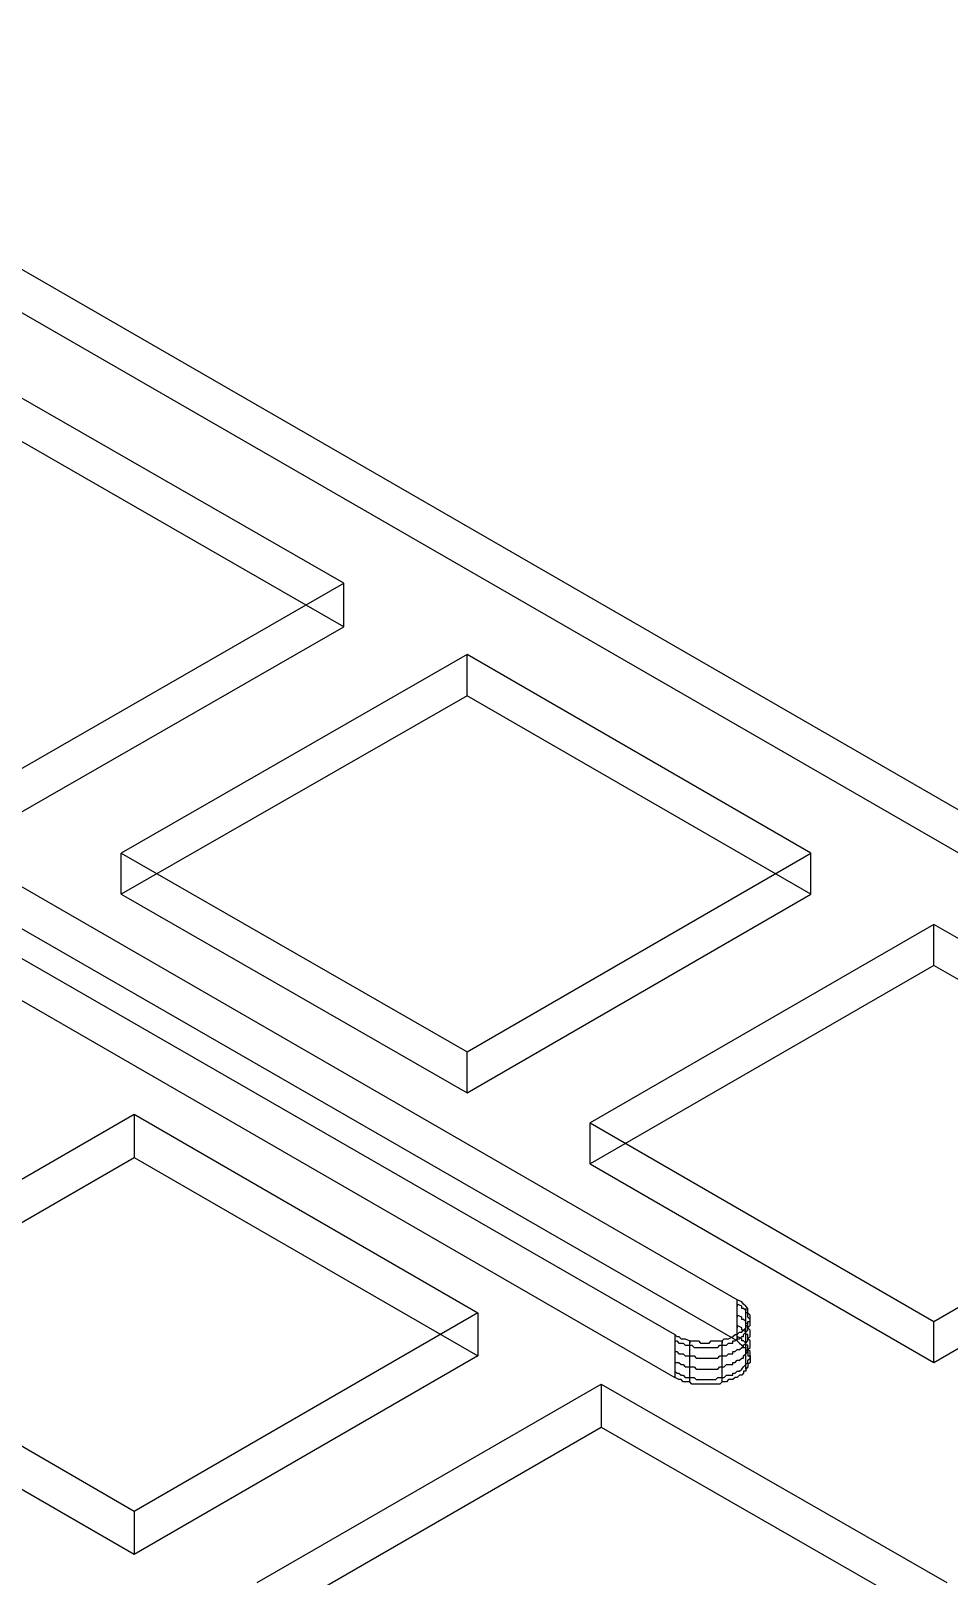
# Model space of a CAD drawing. Header units: millimetres. Extents: x 0 to 2112, y 8 to 1252.
# Drawn here: x 1335 to 1447.2, y 516 to 704.6 of the extents above; entities that cross this region are included whole.
import ezdxf

# ---------------------------------------------------------------- set-up
doc = ezdxf.new("R2010")
doc.units = ezdxf.units.MM
doc.layers.get('0').update_dxf_attribs({"linetype": 'CONTINUOUS'})

msp = doc.modelspace()

# ---------------------------------------------------------------- linework, layer by layer
at = {"color": 9}
for p, q in [((1272.4, 710.897), (1491.77, 584.433)), ((1272.4, 710.897), (1491.77, 584.433)), ((1272.4, 705.608), (1491.77, 579.173)), ((1272.4, 705.608), (1491.77, 579.173)), ((1421.27, 549.663), (1218.54, 666.623)), ((1421.27, 549.663), (1218.54, 666.623)), ((1210.88, 662.157), (1413.64, 545.447)), ((1210.88, 662.157), (1413.64, 545.447)), ((1421.27, 544.675), (1218.54, 661.36)), ((1421.27, 544.675), (1218.54, 661.36)), ((1373.24, 637.141), (1331.01, 661.36)), ((1373.24, 637.141), (1331.01, 661.36)), ((1210.88, 657.144), (1413.64, 540.184)), ((1210.88, 657.144), (1413.64, 540.184)), ((1373.24, 631.85), (1331.01, 656.096)), ((1373.24, 631.85), (1331.01, 656.096)), ((1331.01, 612.895), (1373.24, 637.141)), ((1331.01, 612.895), (1373.24, 637.141)), ((1373.24, 631.85), (1373.24, 637.141)), ((1373.24, 631.85), (1373.24, 637.141)), ((1331.01, 607.632), (1373.24, 631.85)), ((1331.01, 607.632), (1373.24, 631.85)), ((1388.29, 628.435), (1346.05, 604.188)), ((1388.29, 628.435), (1346.05, 604.188)), ((1430.25, 604.188), (1388.29, 628.435)), ((1388.29, 623.422), (1388.29, 628.435)), ((1430.25, 604.188), (1388.29, 628.435)), ((1388.29, 623.422), (1388.29, 628.435)), ((1388.29, 623.422), (1346.05, 599.2)), ((1388.29, 623.422), (1346.05, 599.2)), ((1430.25, 599.2), (1388.29, 623.422)), ((1430.25, 599.2), (1388.29, 623.422)), ((1346.05, 604.188), (1388.29, 579.97)), ((1346.05, 599.2), (1346.05, 604.188)), ((1346.05, 604.188), (1388.29, 579.97)), ((1346.05, 599.2), (1346.05, 604.188)), ((1388.29, 579.97), (1430.25, 604.188)), ((1388.29, 579.97), (1430.25, 604.188)), ((1430.25, 599.2), (1430.25, 604.188)), ((1430.25, 599.2), (1430.25, 604.188)), ((1346.05, 599.2), (1388.29, 574.957)), ((1346.05, 599.2), (1388.29, 574.957)), ((1388.29, 574.957), (1430.25, 599.2)), ((1388.29, 574.957), (1430.25, 599.2)), ((1445.29, 595.51), (1403.33, 571.264)), ((1445.29, 595.51), (1403.33, 571.264)), ((1487.28, 571.264), (1445.29, 595.51)), ((1445.29, 590.494), (1445.29, 595.51)), ((1487.28, 571.264), (1445.29, 595.51)), ((1445.29, 590.494), (1445.29, 595.51)), ((1445.29, 590.494), (1403.33, 566.279)), ((1445.29, 590.494), (1403.33, 566.279)), ((1487.28, 566.279), (1445.29, 590.494)), ((1487.28, 566.279), (1445.29, 590.494)), ((1388.29, 574.957), (1388.29, 579.97)), ((1388.29, 574.957), (1388.29, 579.97)), ((1305.66, 548.093), (1347.62, 572.34)), ((1305.66, 548.093), (1347.62, 572.34)), ((1347.62, 572.34), (1389.61, 548.093)), ((1347.62, 572.34), (1347.62, 567.048)), ((1347.62, 572.34), (1347.62, 567.048)), ((1347.62, 572.34), (1389.61, 548.093)), ((1403.33, 571.264), (1445.29, 547.045)), ((1403.33, 566.279), (1403.33, 571.264)), ((1403.33, 571.264), (1445.29, 547.045)), ((1403.33, 566.279), (1403.33, 571.264)), ((1445.29, 547.045), (1487.28, 571.264)), ((1445.29, 547.045), (1487.28, 571.264)), ((1305.66, 542.83), (1347.62, 567.048)), ((1305.66, 542.83), (1347.62, 567.048)), ((1347.62, 567.048), (1389.61, 542.83)), ((1347.62, 567.048), (1389.61, 542.83)), ((1403.33, 566.279), (1445.29, 542.032)), ((1403.33, 566.279), (1445.29, 542.032)), ((1445.29, 542.032), (1487.28, 566.279)), ((1445.29, 542.032), (1487.28, 566.279)), ((1421.82, 549.416), (1421.27, 549.663)), ((1421.27, 544.675), (1421.27, 549.663)), ((1421.82, 549.416), (1421.27, 549.663)), ((1421.27, 544.675), (1421.27, 549.663)), ((1421.82, 548.89), (1421.27, 549.141)), ((1421.27, 549.141), (1421.27, 548.89)), ((1422.06, 549.141), (1421.82, 549.416)), ((1421.82, 549.416), (1421.82, 549.416)), ((1422.06, 549.141), (1421.82, 549.416)), ((1421.82, 549.416), (1421.82, 549.416)), ((1422.34, 548.89), (1422.06, 549.141)), ((1422.34, 548.89), (1422.06, 549.141)), ((1347.62, 523.847), (1305.66, 548.093)), ((1347.62, 523.847), (1305.66, 548.093)), ((1389.61, 548.093), (1347.62, 523.847)), ((1389.61, 548.093), (1347.62, 523.847)), ((1389.61, 548.093), (1389.61, 542.83)), ((1389.61, 548.093), (1389.61, 542.83)), ((1421.82, 547.568), (1421.27, 547.818)), ((1421.27, 547.818), (1421.27, 547.568)), ((1421.82, 548.615), (1421.82, 548.89)), ((1422.06, 548.615), (1421.82, 548.615)), ((1421.82, 547.292), (1421.82, 547.568)), ((1422.06, 547.292), (1421.82, 547.292)), ((1422.34, 548.368), (1422.06, 548.615)), ((1422.34, 547.045), (1422.06, 547.292)), ((1422.59, 548.615), (1422.34, 548.89)), ((1422.34, 548.89), (1422.34, 548.89)), ((1422.59, 548.615), (1422.34, 548.89)), ((1422.34, 548.89), (1422.34, 548.89)), ((1422.34, 543.602), (1422.34, 548.615)), ((1422.34, 548.615), (1422.34, 548.368)), ((1422.34, 548.093), (1422.34, 548.368)), ((1422.59, 548.093), (1422.34, 548.093)), ((1422.34, 546.77), (1422.34, 547.045)), ((1422.59, 548.368), (1422.59, 548.615)), ((1422.59, 548.368), (1422.59, 548.615)), ((1422.59, 548.093), (1422.59, 548.368)), ((1422.59, 548.368), (1422.59, 548.368)), ((1422.59, 548.093), (1422.59, 548.368)), ((1422.59, 548.368), (1422.59, 548.368)), ((1422.87, 547.818), (1422.59, 548.093)), ((1422.59, 547.818), (1422.59, 548.093)), ((1422.87, 547.818), (1422.59, 548.093)), ((1422.59, 547.568), (1422.59, 547.818)), ((1422.87, 547.292), (1422.59, 547.568)), ((1422.59, 547.568), (1422.59, 547.568)), ((1422.59, 546.77), (1422.59, 547.045)), ((1422.59, 547.045), (1422.87, 547.045)), ((1422.59, 546.77), (1422.59, 547.045)), ((1422.59, 547.045), (1422.87, 547.045)), ((1422.87, 547.568), (1422.87, 547.818)), ((1422.87, 547.818), (1422.87, 547.818)), ((1422.87, 547.568), (1422.87, 547.818)), ((1422.87, 547.818), (1422.87, 547.818)), ((1422.87, 547.292), (1422.87, 547.568)), ((1422.87, 547.292), (1422.87, 547.568)), ((1422.87, 547.045), (1422.87, 547.292)), ((1422.87, 547.045), (1422.87, 547.292)), ((1422.87, 547.045), (1422.87, 547.292)), ((1422.87, 546.77), (1422.87, 547.045)), ((1445.29, 542.032), (1445.29, 547.045)), ((1445.29, 542.032), (1445.29, 547.045)), ((1413.64, 545.447), (1413.88, 545.2)), ((1413.64, 545.447), (1413.88, 545.2)), ((1413.64, 545.447), (1413.64, 540.184)), ((1413.64, 545.447), (1413.64, 540.184)), ((1413.88, 545.2), (1414.16, 545.2)), ((1413.88, 545.2), (1414.16, 545.2)), ((1414.16, 545.2), (1414.41, 544.925)), ((1414.16, 545.2), (1414.41, 544.925)), ((1420.22, 544.925), (1420.74, 545.2)), ((1420.22, 544.925), (1420.74, 545.2)), ((1420.74, 545.2), (1421.02, 545.447)), ((1420.74, 545.2), (1421.02, 545.447)), ((1420.74, 545.2), (1420.74, 545.2)), ((1420.74, 545.2), (1420.74, 545.2)), ((1421.02, 545.447), (1421.27, 545.447)), ((1421.02, 545.447), (1421.27, 545.447)), ((1421.82, 546.248), (1421.27, 546.523)), ((1421.27, 546.523), (1421.27, 546.248)), ((1421.27, 545.447), (1421.54, 545.723)), ((1421.27, 545.447), (1421.54, 545.723)), ((1421.82, 544.925), (1421.27, 545.2)), ((1421.27, 545.2), (1421.27, 544.925)), ((1421.54, 545.723), (1421.82, 545.723)), ((1421.54, 545.723), (1421.82, 545.723)), ((1421.54, 544.925), (1421.82, 545.2)), ((1421.82, 545.973), (1421.82, 546.248)), ((1421.82, 545.723), (1422.06, 545.973)), ((1422.06, 545.973), (1421.82, 545.973)), ((1421.82, 545.723), (1422.06, 545.973)), ((1421.82, 545.2), (1422.06, 545.2)), ((1422.06, 545.973), (1422.34, 546.248)), ((1422.06, 545.973), (1422.34, 546.248)), ((1422.06, 545.973), (1422.06, 545.973)), ((1422.34, 545.723), (1422.06, 545.973)), ((1422.06, 545.973), (1422.06, 545.973)), ((1422.06, 545.447), (1422.34, 545.723)), ((1422.06, 545.2), (1422.06, 545.447)), ((1422.59, 546.77), (1422.34, 546.77)), ((1422.34, 546.248), (1422.34, 546.523)), ((1422.34, 546.523), (1422.59, 546.523)), ((1422.34, 541.232), (1422.34, 546.523)), ((1422.34, 546.523), (1422.34, 546.248)), ((1422.34, 546.248), (1422.34, 546.523)), ((1422.34, 546.523), (1422.59, 546.523)), ((1422.34, 545.723), (1422.59, 545.973)), ((1422.34, 545.447), (1422.34, 545.723)), ((1422.34, 545.723), (1422.34, 545.723)), ((1422.59, 545.447), (1422.34, 545.447)), ((1422.59, 546.523), (1422.59, 546.77)), ((1422.59, 546.523), (1422.59, 546.77)), ((1422.59, 546.523), (1422.59, 546.77)), ((1422.59, 546.248), (1422.59, 546.523)), ((1422.59, 546.248), (1422.87, 546.523)), ((1422.87, 545.973), (1422.59, 546.248)), ((1422.59, 546.248), (1422.59, 546.248)), ((1422.59, 545.973), (1422.59, 546.248)), ((1422.59, 546.248), (1422.59, 546.248)), ((1422.59, 545.2), (1422.59, 545.447)), ((1422.59, 544.925), (1422.59, 545.2)), ((1422.59, 544.925), (1422.87, 545.2)), ((1422.87, 546.523), (1422.87, 546.77)), ((1422.87, 546.77), (1422.87, 546.77)), ((1422.87, 545.723), (1422.87, 545.973)), ((1422.87, 545.447), (1422.87, 545.723)), ((1422.87, 545.2), (1422.87, 545.447)), ((1422.87, 545.447), (1422.87, 545.447)), ((1413.64, 544.675), (1413.88, 544.675)), ((1413.64, 543.352), (1413.88, 543.352)), ((1413.88, 544.675), (1414.16, 544.4)), ((1413.88, 543.352), (1414.16, 543.077)), ((1414.16, 544.4), (1414.41, 544.4)), ((1414.41, 544.925), (1414.68, 544.925)), ((1414.41, 544.925), (1414.68, 544.925)), ((1414.41, 544.4), (1414.68, 544.4)), ((1414.68, 544.925), (1414.93, 544.925)), ((1414.68, 544.925), (1414.93, 544.925)), ((1414.68, 544.4), (1414.93, 544.153)), ((1414.93, 544.925), (1415.48, 544.675)), ((1414.93, 544.925), (1415.48, 544.675)), ((1414.93, 544.153), (1415.48, 544.153)), ((1415.48, 544.675), (1415.73, 544.675)), ((1415.48, 539.662), (1415.48, 544.675)), ((1415.48, 544.675), (1415.48, 544.4)), ((1415.48, 544.675), (1415.73, 544.675)), ((1415.48, 544.153), (1415.73, 544.153)), ((1415.73, 544.675), (1416, 544.675)), ((1415.73, 544.675), (1416, 544.675)), ((1415.73, 544.153), (1416, 543.877)), ((1416, 544.675), (1416.25, 544.675)), ((1416, 544.675), (1416.25, 544.675)), ((1416, 543.877), (1416.25, 543.877)), ((1416.25, 544.675), (1416.53, 544.675)), ((1416.25, 544.675), (1416.53, 544.675)), ((1416.25, 543.877), (1416.53, 543.877)), ((1416.53, 544.675), (1416.8, 544.4)), ((1416.53, 544.675), (1416.8, 544.4)), ((1416.53, 543.877), (1416.8, 543.877)), ((1416.8, 544.4), (1417.33, 544.4)), ((1416.8, 544.4), (1417.33, 544.4)), ((1416.8, 543.877), (1417.33, 543.877)), ((1417.33, 544.4), (1417.57, 544.4)), ((1417.33, 544.4), (1417.57, 544.4)), ((1417.33, 543.877), (1417.57, 543.877)), ((1417.57, 544.4), (1417.85, 544.4)), ((1417.57, 544.4), (1417.85, 544.4)), ((1417.57, 543.877), (1417.85, 543.877)), ((1417.85, 544.4), (1418.1, 544.675)), ((1417.85, 544.4), (1418.1, 544.675)), ((1417.85, 543.877), (1418.1, 543.877)), ((1418.1, 544.675), (1418.65, 544.675)), ((1418.1, 544.675), (1418.65, 544.675)), ((1418.1, 543.877), (1418.65, 543.877)), ((1418.65, 544.675), (1418.9, 544.675)), ((1418.65, 544.675), (1418.9, 544.675)), ((1418.65, 543.877), (1418.9, 543.877)), ((1418.9, 544.675), (1419.17, 544.675)), ((1418.9, 544.675), (1419.17, 544.675)), ((1418.9, 543.877), (1419.17, 544.153)), ((1419.17, 544.675), (1419.42, 544.675)), ((1419.17, 544.675), (1419.42, 544.675)), ((1419.17, 544.153), (1419.42, 544.153)), ((1419.42, 544.675), (1419.7, 544.925)), ((1419.42, 544.675), (1419.7, 544.925)), ((1419.42, 539.662), (1419.42, 544.675)), ((1419.42, 544.675), (1419.42, 544.4)), ((1419.42, 544.153), (1419.7, 544.153)), ((1419.7, 544.925), (1419.97, 544.925)), ((1419.7, 544.925), (1419.97, 544.925)), ((1419.7, 544.153), (1419.97, 544.153)), ((1419.97, 544.925), (1420.22, 544.925)), ((1419.97, 544.925), (1420.22, 544.925)), ((1419.97, 544.153), (1420.22, 544.4)), ((1420.22, 544.4), (1420.74, 544.4)), ((1420.74, 544.4), (1420.74, 544.675)), ((1420.74, 544.675), (1421.02, 544.675)), ((1420.74, 543.077), (1420.74, 543.352)), ((1420.74, 543.352), (1421.02, 543.352)), ((1421.02, 544.675), (1421.27, 544.925)), ((1421.02, 543.352), (1421.27, 543.602)), ((1421.27, 544.925), (1421.54, 544.925)), ((1421.27, 544.675), (1421.54, 544.4)), ((1421.27, 544.675), (1421.54, 544.4)), ((1421.27, 543.602), (1421.54, 543.602)), ((1421.54, 544.4), (1421.82, 544.153)), ((1421.54, 544.4), (1421.82, 544.153)), ((1421.54, 543.602), (1421.82, 543.877)), ((1421.82, 544.675), (1421.82, 544.925)), ((1422.06, 544.675), (1421.82, 544.675)), ((1421.82, 544.153), (1421.82, 544.153)), ((1421.82, 544.153), (1422.06, 543.877)), ((1421.82, 544.153), (1421.82, 544.153)), ((1421.82, 544.153), (1422.06, 543.877)), ((1421.82, 543.877), (1422.06, 543.877)), ((1422.34, 544.4), (1422.06, 544.675)), ((1422.06, 544.153), (1422.34, 544.4)), ((1422.06, 543.877), (1422.06, 544.153)), ((1422.06, 543.877), (1422.34, 543.877)), ((1422.06, 543.877), (1422.34, 543.877)), ((1422.34, 544.4), (1422.59, 544.675)), ((1422.34, 544.153), (1422.34, 544.4)), ((1422.34, 544.4), (1422.34, 544.4)), ((1422.59, 544.153), (1422.34, 544.153)), ((1422.34, 543.877), (1422.34, 543.602)), ((1422.34, 543.877), (1422.34, 543.602)), ((1422.34, 543.602), (1422.59, 543.352)), ((1422.34, 543.602), (1422.59, 543.352)), ((1422.34, 543.077), (1422.59, 543.352)), ((1422.87, 544.675), (1422.59, 544.925)), ((1422.59, 544.925), (1422.59, 544.925)), ((1422.59, 544.675), (1422.59, 544.925)), ((1422.59, 544.925), (1422.59, 544.925)), ((1422.59, 543.877), (1422.59, 544.153)), ((1422.59, 543.602), (1422.59, 543.877)), ((1422.59, 543.602), (1422.87, 543.877)), ((1422.87, 543.352), (1422.59, 543.602)), ((1422.59, 543.602), (1422.59, 543.602)), ((1422.59, 543.352), (1422.59, 543.602)), ((1422.59, 543.602), (1422.59, 543.602)), ((1422.59, 543.352), (1422.59, 543.352)), ((1422.59, 543.352), (1422.59, 543.077)), ((1422.59, 543.352), (1422.59, 543.352)), ((1422.59, 543.352), (1422.59, 543.077)), ((1422.87, 544.4), (1422.87, 544.675)), ((1422.87, 544.153), (1422.87, 544.4)), ((1422.87, 544.4), (1422.87, 544.4)), ((1422.87, 543.877), (1422.87, 544.153)), ((1422.87, 543.077), (1422.87, 543.352)), ((1347.62, 518.583), (1305.66, 542.83)), ((1347.62, 518.583), (1305.66, 542.83)), ((1389.61, 542.83), (1347.62, 518.583)), ((1389.61, 542.83), (1347.62, 518.583)), ((1413.64, 542.032), (1413.88, 542.032)), ((1413.88, 542.032), (1414.16, 542.032)), ((1414.16, 543.077), (1414.41, 543.077)), ((1414.16, 542.032), (1414.41, 541.786)), ((1414.41, 543.077), (1414.68, 543.077)), ((1414.41, 541.786), (1414.68, 541.786)), ((1414.68, 543.077), (1414.93, 542.83)), ((1414.68, 541.786), (1414.93, 541.507)), ((1414.93, 542.83), (1415.48, 542.83)), ((1414.93, 541.507), (1415.48, 541.507)), ((1415.48, 542.83), (1415.73, 542.83)), ((1415.48, 541.507), (1415.73, 541.507)), ((1415.73, 542.83), (1416, 542.83)), ((1415.73, 541.507), (1416, 541.507)), ((1416, 542.83), (1416.25, 542.555)), ((1416, 541.507), (1416.25, 541.232)), ((1416.25, 542.555), (1416.53, 542.555)), ((1416.53, 542.555), (1416.8, 542.555)), ((1416.8, 542.555), (1417.33, 542.555)), ((1417.33, 542.555), (1417.57, 542.555)), ((1417.57, 542.555), (1417.85, 542.555)), ((1417.85, 542.555), (1418.1, 542.555)), ((1418.1, 542.555), (1418.65, 542.555)), ((1418.65, 542.555), (1418.9, 542.555)), ((1418.9, 542.555), (1419.17, 542.83)), ((1418.9, 541.232), (1419.17, 541.507)), ((1419.17, 542.83), (1419.42, 542.83)), ((1419.17, 541.507), (1419.42, 541.507)), ((1419.42, 542.83), (1419.7, 542.83)), ((1419.42, 541.507), (1419.7, 541.507)), ((1419.7, 542.83), (1419.97, 542.83)), ((1419.7, 541.507), (1419.97, 541.786)), ((1419.97, 542.83), (1420.22, 543.077)), ((1419.97, 541.786), (1420.22, 541.786)), ((1420.22, 543.077), (1420.74, 543.077)), ((1420.22, 541.786), (1420.74, 541.786)), ((1420.74, 541.786), (1420.74, 542.032)), ((1420.74, 542.032), (1421.02, 542.032)), ((1421.02, 542.032), (1421.27, 542.308)), ((1421.27, 542.308), (1421.54, 542.308)), ((1421.54, 542.308), (1421.82, 542.555)), ((1421.82, 542.555), (1422.06, 542.555)), ((1421.82, 541.232), (1422.06, 541.507)), ((1422.06, 542.83), (1422.34, 543.077)), ((1422.06, 542.555), (1422.06, 542.83)), ((1422.06, 541.507), (1422.34, 541.786)), ((1422.06, 541.507), (1422.06, 541.507)), ((1422.34, 543.077), (1422.34, 543.077)), ((1422.34, 541.786), (1422.59, 542.032)), ((1422.34, 541.786), (1422.34, 541.786)), ((1422.59, 541.507), (1422.34, 541.232)), ((1422.59, 541.507), (1422.34, 541.232)), ((1422.59, 543.077), (1422.59, 542.83)), ((1422.59, 543.077), (1422.59, 542.83)), ((1422.59, 542.83), (1422.87, 542.83)), ((1422.59, 542.83), (1422.87, 542.83)), ((1422.59, 542.308), (1422.87, 542.555)), ((1422.59, 542.032), (1422.59, 542.308)), ((1422.59, 542.308), (1422.59, 542.308)), ((1422.87, 542.032), (1422.59, 541.786)), ((1422.87, 542.032), (1422.59, 541.786)), ((1422.59, 541.786), (1422.59, 541.507)), ((1422.59, 541.786), (1422.59, 541.507)), ((1422.59, 541.507), (1422.59, 541.507)), ((1422.59, 541.507), (1422.59, 541.507)), ((1422.87, 542.83), (1422.87, 543.077)), ((1422.87, 543.077), (1422.87, 543.077)), ((1422.87, 542.83), (1422.87, 542.555)), ((1422.87, 542.555), (1422.87, 542.83)), ((1422.87, 542.83), (1422.87, 542.555)), ((1422.87, 542.555), (1422.87, 542.308)), ((1422.87, 542.555), (1422.87, 542.308)), ((1422.87, 542.308), (1422.87, 542.032)), ((1422.87, 542.308), (1422.87, 542.032)), ((1422.87, 542.032), (1422.87, 542.032)), ((1422.87, 542.032), (1422.87, 542.032)), ((1413.64, 540.985), (1413.88, 540.71)), ((1414.16, 539.937), (1413.64, 540.184)), ((1414.16, 539.937), (1413.64, 540.184)), ((1413.88, 540.71), (1414.16, 540.71)), ((1414.16, 540.71), (1414.41, 540.463)), ((1414.41, 539.937), (1414.16, 539.937)), ((1414.41, 539.937), (1414.16, 539.937)), ((1414.41, 540.463), (1414.68, 540.463)), ((1414.68, 539.662), (1414.41, 539.937)), ((1414.68, 539.662), (1414.41, 539.937)), ((1414.68, 540.463), (1414.93, 540.184)), ((1414.93, 539.662), (1414.68, 539.662)), ((1414.93, 539.662), (1414.68, 539.662)), ((1414.93, 540.184), (1415.48, 540.184)), ((1415.48, 539.662), (1414.93, 539.662)), ((1415.48, 539.662), (1414.93, 539.662)), ((1415.48, 540.184), (1415.73, 540.184)), ((1415.73, 539.387), (1415.48, 539.662)), ((1415.73, 539.387), (1415.48, 539.662)), ((1415.73, 540.184), (1416, 540.184)), ((1416, 540.184), (1416.25, 539.937)), ((1416.25, 541.232), (1416.53, 541.232)), ((1416.25, 539.937), (1416.53, 539.937)), ((1416.53, 541.232), (1416.8, 541.232)), ((1416.53, 539.937), (1416.8, 539.937)), ((1416.8, 541.232), (1417.33, 541.232)), ((1416.8, 539.937), (1417.33, 539.937)), ((1417.33, 541.232), (1417.57, 541.232)), ((1417.33, 539.937), (1417.57, 539.937)), ((1417.57, 541.232), (1417.85, 541.232)), ((1417.57, 539.937), (1417.85, 539.937)), ((1417.85, 541.232), (1418.1, 541.232)), ((1417.85, 539.937), (1418.1, 539.937)), ((1418.1, 541.232), (1418.65, 541.232)), ((1418.1, 539.937), (1418.65, 539.937)), ((1418.65, 541.232), (1418.9, 541.232)), ((1418.65, 539.937), (1418.9, 540.184)), ((1418.9, 540.184), (1419.17, 540.184)), ((1419.17, 540.184), (1419.42, 540.184)), ((1419.42, 539.662), (1419.17, 539.387)), ((1419.42, 539.662), (1419.17, 539.387)), ((1419.42, 540.184), (1419.7, 540.184)), ((1419.7, 539.662), (1419.42, 539.662)), ((1419.7, 539.662), (1419.42, 539.662)), ((1419.7, 540.184), (1419.97, 540.463)), ((1419.97, 539.662), (1419.7, 539.662)), ((1419.97, 539.662), (1419.7, 539.662)), ((1419.97, 540.463), (1420.22, 540.463)), ((1420.22, 539.937), (1419.97, 539.662)), ((1420.22, 539.937), (1419.97, 539.662)), ((1420.22, 540.463), (1420.74, 540.463)), ((1420.74, 539.937), (1420.22, 539.937)), ((1420.74, 539.937), (1420.22, 539.937)), ((1420.74, 540.463), (1420.74, 540.71)), ((1420.74, 540.71), (1421.02, 540.71)), ((1421.02, 540.184), (1420.74, 539.937)), ((1421.02, 540.184), (1420.74, 539.937)), ((1420.74, 539.937), (1420.74, 539.937)), ((1420.74, 539.937), (1420.74, 539.937)), ((1421.02, 540.71), (1421.27, 540.985)), ((1421.27, 540.184), (1421.02, 540.184)), ((1421.27, 540.184), (1421.02, 540.184)), ((1421.27, 540.985), (1421.54, 540.985)), ((1421.54, 540.463), (1421.27, 540.184)), ((1421.54, 540.463), (1421.27, 540.184)), ((1421.54, 540.985), (1421.82, 541.232)), ((1421.82, 540.463), (1421.54, 540.463)), ((1421.82, 540.463), (1421.54, 540.463)), ((1422.06, 540.71), (1421.82, 540.463)), ((1422.06, 540.71), (1421.82, 540.463)), ((1422.34, 540.985), (1422.06, 540.985)), ((1422.06, 540.985), (1422.06, 540.71)), ((1422.34, 540.985), (1422.06, 540.985)), ((1422.06, 540.985), (1422.06, 540.71)), ((1422.34, 541.232), (1422.34, 540.985)), ((1422.34, 541.232), (1422.34, 540.985)), ((1362.66, 515.168), (1404.66, 539.387)), ((1362.66, 515.168), (1404.66, 539.387)), ((1404.66, 539.387), (1446.89, 515.168)), ((1404.66, 539.387), (1404.66, 534.123)), ((1404.66, 539.387), (1404.66, 534.123)), ((1404.66, 539.387), (1446.89, 515.168)), ((1416, 539.387), (1415.73, 539.387)), ((1416, 539.387), (1415.73, 539.387)), ((1416.25, 539.387), (1416, 539.387)), ((1416.25, 539.387), (1416, 539.387)), ((1416.53, 539.387), (1416.25, 539.387)), ((1416.53, 539.387), (1416.25, 539.387)), ((1416.8, 539.387), (1416.53, 539.387)), ((1416.8, 539.387), (1416.53, 539.387)), ((1417.33, 539.387), (1416.8, 539.387)), ((1417.33, 539.387), (1416.8, 539.387)), ((1417.57, 539.387), (1417.33, 539.387)), ((1417.57, 539.387), (1417.33, 539.387)), ((1417.85, 539.387), (1417.57, 539.387)), ((1417.85, 539.387), (1417.57, 539.387)), ((1418.1, 539.387), (1417.85, 539.387)), ((1418.1, 539.387), (1417.85, 539.387)), ((1418.65, 539.387), (1418.1, 539.387)), ((1418.65, 539.387), (1418.1, 539.387)), ((1418.9, 539.387), (1418.65, 539.387)), ((1418.9, 539.387), (1418.65, 539.387)), ((1419.17, 539.387), (1418.9, 539.387)), ((1419.17, 539.387), (1418.9, 539.387)), ((1362.66, 509.905), (1404.66, 534.123)), ((1362.66, 509.905), (1404.66, 534.123)), ((1404.66, 534.123), (1446.89, 509.905)), ((1404.66, 534.123), (1446.89, 509.905)), ((1347.62, 523.847), (1347.62, 518.583)), ((1347.62, 523.847), (1347.62, 518.583))]:
    msp.add_line(p, q, dxfattribs=at)

doc.saveas('drawing.dxf')
